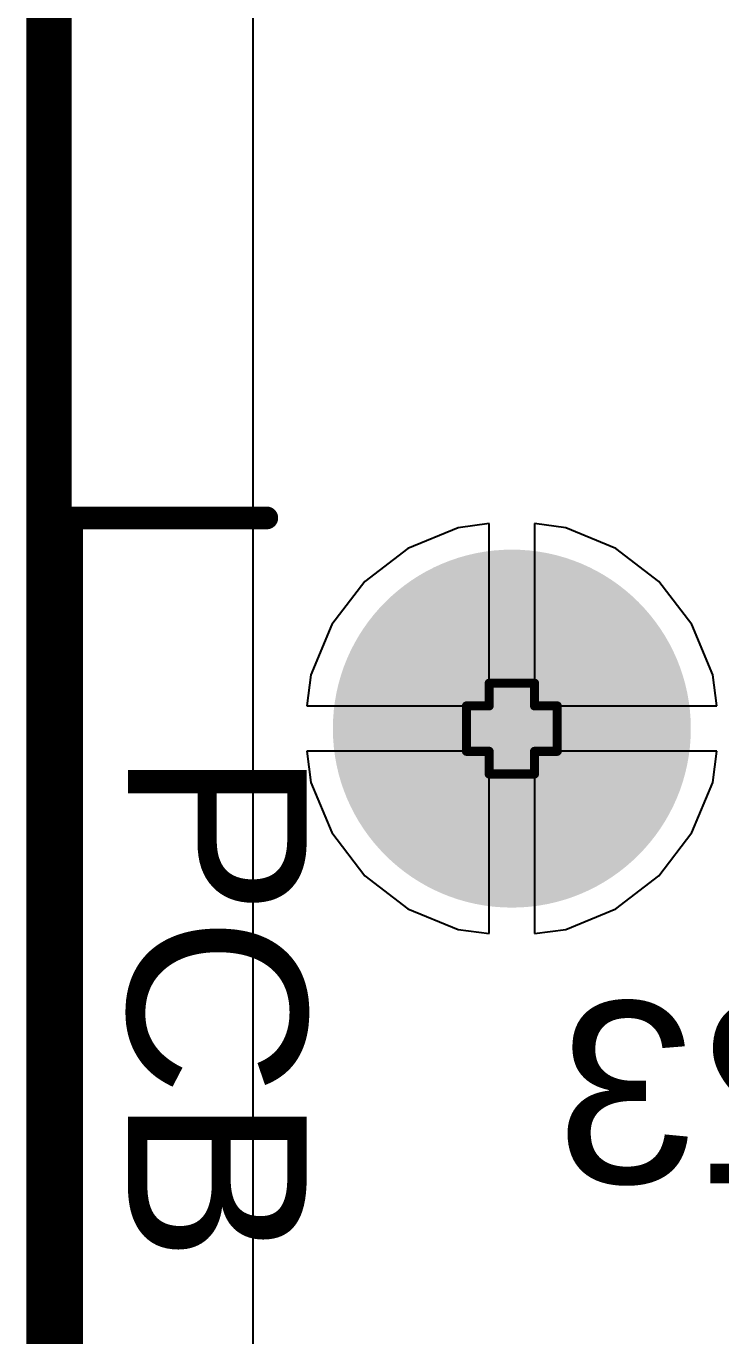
# Model space of a CAD drawing. Header units: inches. Extents: x -8 to 208, y -3 to 109.
# Drawn here: x -0.13 to 3.76, y 44.13 to 51.46 of the extents above; entities that cross this region are included whole.
import ezdxf

# ---------------------------------------------------------------- set-up
doc = ezdxf.new("R2010")
doc.units = ezdxf.units.IN
for name, color, linetype in [('BottomLayer', 5, 'Continuous'), ('BottomOverlay', 54, 'Continuous'), ('BottomSolder', 6, 'Continuous'), ('DrillDrawing', 1, 'Continuous'), ('Mechanical2', 216, 'Continuous'), ('MultiLayer', 9, 'Continuous'), ('PadHoleLayer', 156, 'Continuous'), ('TopLayer', 1, 'Continuous'), ('TopOverlay', 2, 'Continuous'), ('TopSolder', 216, 'Continuous')]:
    doc.layers.add(name, color=color, linetype=linetype)
doc.styles.add('Arial', font='', dxfattribs={"height": 0.2})
doc.styles.get('Arial').set_extended_font_data('Arial')

# ---------------------------------------------------------------- blocks, each defined once
blk = doc.blocks.new('1825027_8_24')
at = {"layer": 'BottomLayer'}
h = blk.add_hatch(color=5, dxfattribs=at)
edge = h.paths.add_edge_path()
edge.add_arc((-2.25, -1.245), 0.9, 0, 360)
at = {"layer": 'BottomSolder'}
h = blk.add_hatch(color=6, dxfattribs=at)
edge = h.paths.add_edge_path()
edge.add_arc((-2.25, -1.245), 1.0016, 0, 360)
at = {"layer": 'MultiLayer'}
h = blk.add_hatch(color=9, dxfattribs=at)
edge = h.paths.add_edge_path()
edge.add_arc((-2.25, -1.245), 0.9, 0, 360)
at = {"layer": 'PadHoleLayer'}
h = blk.add_hatch(color=156, dxfattribs=at)
edge = h.paths.add_edge_path()
edge.add_arc((-2.25, -1.245), 0.55, 0, 360)
at = {"layer": 'TopLayer'}
h = blk.add_hatch(color=1, dxfattribs=at)
edge = h.paths.add_edge_path()
edge.add_arc((-2.25, -1.245), 0.9, 0, 360)
at = {"layer": 'TopSolder'}
h = blk.add_hatch(color=216, dxfattribs=at)
edge = h.paths.add_edge_path()
edge.add_arc((-2.25, -1.245), 1.0016, 0, 360)
at = {"layer": 'TopOverlay'}
for points in [[(-3.429, -3.7084, 0.127, 0.127, 0), (-3.429, -2.6162, 0.127, 0.127, 0)], [(3.429, -3.7084, 0.127, 0.127, 0), (-3.429, -3.7084, 0.127, 0.127, 0)]]:
    blk.add_lwpolyline(points, format="xyseb", dxfattribs=at)
for points in [[(-3.4607, -2.6162, 0.0635, 0.0635, 1), (-3.3973, -2.6162, 0.0635, 0.0635, 1)], [(-3.4607, -3.7084, 0.0635, 0.0635, 1), (-3.3973, -3.7084, 0.0635, 0.0635, 1)], [(-3.4607, -3.7084, 0.0635, 0.0635, 1), (-3.3973, -3.7084, 0.0635, 0.0635, 1)]]:
    blk.add_lwpolyline(points, format="xyseb", close=True, dxfattribs=at)
at = {"layer": 'TopOverlay', "style": 'Arial'}
blk.add_text('PCB Edge', height=1, dxfattribs=at).set_placement((-2.1336, -3.3933))

msp = doc.modelspace()

# ---------------------------------------------------------------- linework, layer by layer
at = {"layer": 'BottomLayer'}
for p, q in [((1.1426, 24.8955), (1.1426, 56.8448)), ((2.4638, 48.6748), (2.2895, 48.6519)), ((2.4638, 47.6546), (2.4638, 48.6748)), ((2.8921, 48.6519), (2.7178, 48.6748)), ((2.7178, 48.6748), (2.7178, 47.6546)), ((2.2895, 48.6519), (2.0088, 48.5356)), ((3.1728, 48.5356), (2.8921, 48.6519)), ((2.0088, 48.5356), (1.7678, 48.3506)), ((3.4138, 48.3506), (3.1728, 48.5356)), ((1.7678, 48.3506), (1.5828, 48.1096)), ((3.5988, 48.1096), (3.4138, 48.3506)), ((1.5828, 48.1096), (1.4665, 47.8289)), ((3.7151, 47.8289), (3.5988, 48.1096)), ((1.4665, 47.8289), (1.4436, 47.6546)), ((3.738, 47.6546), (3.7151, 47.8289)), ((1.4436, 47.6546), (2.4638, 47.6546)), ((2.7178, 47.6546), (3.738, 47.6546)), ((2.4638, 47.4006), (1.4436, 47.4006)), ((1.4436, 47.4006), (1.4665, 47.2263)), ((2.4638, 46.3804), (2.4638, 47.4006)), ((3.738, 47.4006), (2.7178, 47.4006)), ((2.7178, 47.4006), (2.7178, 46.3804)), ((3.7151, 47.2263), (3.738, 47.4006)), ((1.4665, 47.2263), (1.5828, 46.9456)), ((3.5988, 46.9456), (3.7151, 47.2263)), ((1.5828, 46.9456), (1.7678, 46.7046)), ((3.4138, 46.7046), (3.5988, 46.9456)), ((1.7678, 46.7046), (2.0088, 46.5196)), ((3.1728, 46.5196), (3.4138, 46.7046)), ((2.0088, 46.5196), (2.2895, 46.4033)), ((2.8921, 46.4033), (3.1728, 46.5196)), ((2.2895, 46.4033), (2.4638, 46.3804)), ((2.7178, 46.3804), (2.8921, 46.4033))]:
    msp.add_line(p, q, dxfattribs=at)
at = {"layer": 'DrillDrawing'}
for points in [[(2.4638, 47.6546, 0.0508, 0.0508, 0), (2.4638, 47.7816, 0.0508, 0.0508, 0)], [(2.4638, 47.7816, 0.0508, 0.0508, 0), (2.7178, 47.7816, 0.0508, 0.0508, 0)], [(2.7178, 47.6546, 0.0508, 0.0508, 0), (2.7178, 47.7816, 0.0508, 0.0508, 0)], [(2.3368, 47.4006, 0.0508, 0.0508, 0), (2.3368, 47.6546, 0.0508, 0.0508, 0)], [(2.3368, 47.6546, 0.0508, 0.0508, 0), (2.4638, 47.6546, 0.0508, 0.0508, 0)], [(2.7178, 47.6546, 0.0508, 0.0508, 0), (2.8448, 47.6546, 0.0508, 0.0508, 0)], [(2.8448, 47.4006, 0.0508, 0.0508, 0), (2.8448, 47.6546, 0.0508, 0.0508, 0)], [(2.3368, 47.4006, 0.0508, 0.0508, 0), (2.4638, 47.4006, 0.0508, 0.0508, 0)], [(2.4638, 47.2736, 0.0508, 0.0508, 0), (2.4638, 47.4006, 0.0508, 0.0508, 0)], [(2.7178, 47.4006, 0.0508, 0.0508, 0), (2.8448, 47.4006, 0.0508, 0.0508, 0)], [(2.7178, 47.2736, 0.0508, 0.0508, 0), (2.7178, 47.4006, 0.0508, 0.0508, 0)], [(2.4638, 47.2736, 0.0508, 0.0508, 0), (2.7178, 47.2736, 0.0508, 0.0508, 0)]]:
    msp.add_lwpolyline(points, format="xyseb", dxfattribs=at)
for points in [[(2.4511, 47.7816, 0.0254, 0.0254, 1), (2.4765, 47.7816, 0.0254, 0.0254, 1)], [(2.4511, 47.7816, 0.0254, 0.0254, 1), (2.4765, 47.7816, 0.0254, 0.0254, 1)], [(2.7051, 47.7816, 0.0254, 0.0254, 1), (2.7305, 47.7816, 0.0254, 0.0254, 1)], [(2.7051, 47.7816, 0.0254, 0.0254, 1), (2.7305, 47.7816, 0.0254, 0.0254, 1)], [(2.3241, 47.6546, 0.0254, 0.0254, 1), (2.3495, 47.6546, 0.0254, 0.0254, 1)], [(2.3241, 47.6546, 0.0254, 0.0254, 1), (2.3495, 47.6546, 0.0254, 0.0254, 1)], [(2.4511, 47.6546, 0.0254, 0.0254, 1), (2.4765, 47.6546, 0.0254, 0.0254, 1)], [(2.4511, 47.6546, 0.0254, 0.0254, 1), (2.4765, 47.6546, 0.0254, 0.0254, 1)], [(2.7051, 47.6546, 0.0254, 0.0254, 1), (2.7305, 47.6546, 0.0254, 0.0254, 1)], [(2.7051, 47.6546, 0.0254, 0.0254, 1), (2.7305, 47.6546, 0.0254, 0.0254, 1)], [(2.8321, 47.6546, 0.0254, 0.0254, 1), (2.8575, 47.6546, 0.0254, 0.0254, 1)], [(2.8321, 47.6546, 0.0254, 0.0254, 1), (2.8575, 47.6546, 0.0254, 0.0254, 1)], [(2.3241, 47.4006, 0.0254, 0.0254, 1), (2.3495, 47.4006, 0.0254, 0.0254, 1)], [(2.3241, 47.4006, 0.0254, 0.0254, 1), (2.3495, 47.4006, 0.0254, 0.0254, 1)], [(2.4511, 47.4006, 0.0254, 0.0254, 1), (2.4765, 47.4006, 0.0254, 0.0254, 1)], [(2.4511, 47.4006, 0.0254, 0.0254, 1), (2.4765, 47.4006, 0.0254, 0.0254, 1)], [(2.7051, 47.4006, 0.0254, 0.0254, 1), (2.7305, 47.4006, 0.0254, 0.0254, 1)], [(2.7051, 47.4006, 0.0254, 0.0254, 1), (2.7305, 47.4006, 0.0254, 0.0254, 1)], [(2.8321, 47.4006, 0.0254, 0.0254, 1), (2.8575, 47.4006, 0.0254, 0.0254, 1)], [(2.8321, 47.4006, 0.0254, 0.0254, 1), (2.8575, 47.4006, 0.0254, 0.0254, 1)], [(2.4511, 47.2736, 0.0254, 0.0254, 1), (2.4765, 47.2736, 0.0254, 0.0254, 1)], [(2.4511, 47.2736, 0.0254, 0.0254, 1), (2.4765, 47.2736, 0.0254, 0.0254, 1)], [(2.7051, 47.2736, 0.0254, 0.0254, 1), (2.7305, 47.2736, 0.0254, 0.0254, 1)], [(2.7051, 47.2736, 0.0254, 0.0254, 1), (2.7305, 47.2736, 0.0254, 0.0254, 1)]]:
    msp.add_lwpolyline(points, format="xyseb", close=True, dxfattribs=at)
at = {"layer": 'Mechanical2'}
msp.add_lwpolyline([(0, 62.484, 0.254, 0.254, 0), (0, 0, 0.254, 0.254, 0)], format="xyseb", dxfattribs=at)
at = {"layer": 'TopLayer'}
for p, q in [((1.1426, 39.6362), (1.1426, 56.8448)), ((2.4638, 48.6748), (2.2895, 48.6519)), ((2.4638, 47.6546), (2.4638, 48.6748)), ((2.8921, 48.6519), (2.7178, 48.6748)), ((2.7178, 48.6748), (2.7178, 47.6546)), ((2.2895, 48.6519), (2.0088, 48.5356)), ((3.1728, 48.5356), (2.8921, 48.6519)), ((2.0088, 48.5356), (1.7678, 48.3506)), ((3.4138, 48.3506), (3.1728, 48.5356)), ((1.7678, 48.3506), (1.5828, 48.1096)), ((3.5988, 48.1096), (3.4138, 48.3506)), ((1.5828, 48.1096), (1.4665, 47.8289)), ((3.7151, 47.8289), (3.5988, 48.1096)), ((1.4665, 47.8289), (1.4436, 47.6546)), ((3.738, 47.6546), (3.7151, 47.8289)), ((1.4436, 47.6546), (2.4638, 47.6546)), ((2.7178, 47.6546), (3.738, 47.6546)), ((2.4638, 47.4006), (1.4436, 47.4006)), ((1.4436, 47.4006), (1.4665, 47.2263)), ((2.4638, 46.3804), (2.4638, 47.4006)), ((3.738, 47.4006), (2.7178, 47.4006)), ((2.7178, 47.4006), (2.7178, 46.3804)), ((3.7151, 47.2263), (3.738, 47.4006)), ((1.4665, 47.2263), (1.5828, 46.9456)), ((3.5988, 46.9456), (3.7151, 47.2263)), ((1.5828, 46.9456), (1.7678, 46.7046)), ((3.4138, 46.7046), (3.5988, 46.9456)), ((1.7678, 46.7046), (2.0088, 46.5196)), ((3.1728, 46.5196), (3.4138, 46.7046)), ((2.0088, 46.5196), (2.2895, 46.4033)), ((2.8921, 46.4033), (3.1728, 46.5196)), ((2.2895, 46.4033), (2.4638, 46.3804)), ((2.7178, 46.3804), (2.8921, 46.4033))]:
    msp.add_line(p, q, dxfattribs=at)

# ---------------------------------------------------------------- block references
at = {"rotation": 270}
msp.add_blockref('1825027_8_24', (3.8358, 45.2776), dxfattribs=at)

# ---------------------------------------------------------------- texts
at = {"layer": 'BottomOverlay', "style": 'Arial', "text_generation_flag": 2}
msp.add_text('C23', height=1.016, dxfattribs=at).set_placement((5.4436, 44.9836))

doc.saveas('drawing.dxf')
